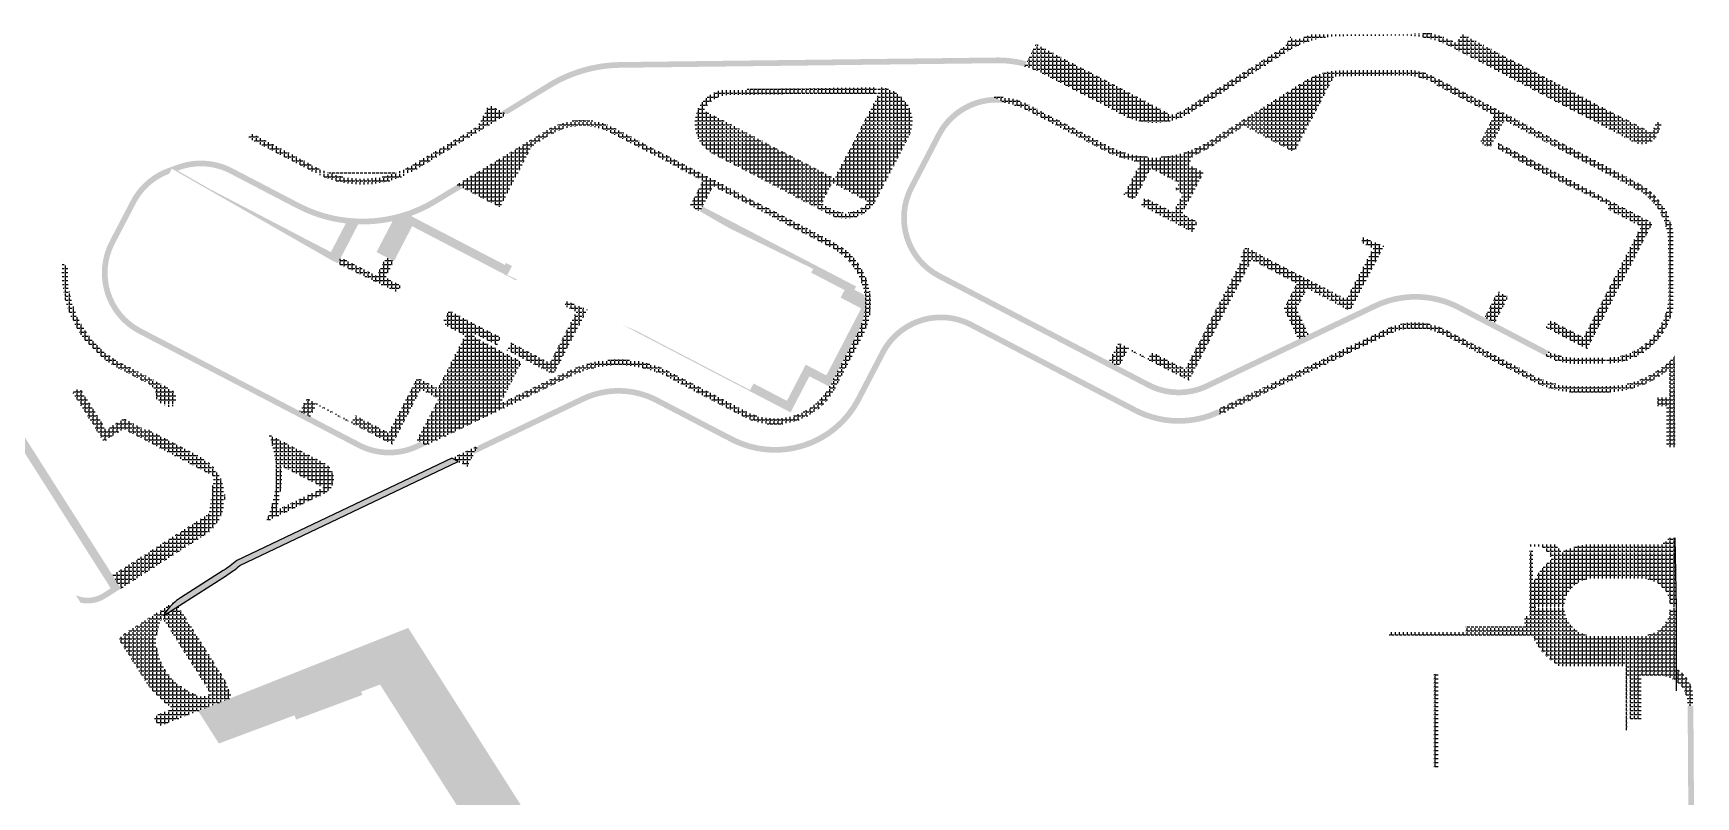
# Model space of a CAD drawing. Extents: x 1977 to 1034874806, y 3985 to 587211952.
# Drawn here: x 515689231 to 515980847, y 291714822 to 291848682 of the extents above; entities that cross this region are included whole.
import ezdxf

# ---------------------------------------------------------------- set-up
doc = ezdxf.new("R2010")
doc.units = 0
doc.header["$LTSCALE"] = 10
doc.header["$MEASUREMENT"] = 0
for name, color, linetype in [('SHEET_TEXT', 7, 'Continuous'), ('SPACE', 7, 'Continuous'), ('SPACE_HATCH', 8, 'Continuous')]:
    doc.layers.add(name, color=color, linetype=linetype)
pattern_1 = [(0, (0, 0), (0, 698.5), [508, -190.5]), (90, (0, 0), (-698.5, 4.277078946022131e-14), [508, -190.5])]

msp = doc.modelspace()

# ---------------------------------------------------------------- hatches: boundary and pattern name
at = {"layer": 'SPACE_HATCH'}
h = msp.add_hatch(dxfattribs=at)
h.set_pattern_fill('ANGLE', color=256, scale=200, style=0)
h.set_pattern_definition(pattern_1)
h.paths.add_polyline_path([(515865100.6376344, 291846784.9089457), (515863048.5032407, 291842842.7976097, -0.0557168935050829), (515866779.0214641, 291841401.6713122), (515880354.9079052, 291834334.512149, 0.2133373872106462), (515890131.9442736, 291833751.1822875), (515888898.631996, 291834396.4585394)])
h = msp.add_hatch(dxfattribs=at)
h.set_pattern_fill('ANGLE', color=256, scale=200, style=0)
h.set_pattern_definition(pattern_1)
h.paths.add_polyline_path([(515909741.9434336, 291848078.5183266), (515907979.9870734, 291844693.8316501), (515909150.2298104, 291845429.9712988, -0.0448074142031431), (515912017.9356216, 291846893.7117863)])
h = msp.add_hatch(dxfattribs=at)
h.set_pattern_fill('ANGLE', color=256, scale=200, style=0)
h.set_pattern_definition(pattern_1)
h.paths.add_polyline_path([(515934471.2922456, 291848682.331517), (515914067.5979521, 291848611.709848, 0.04465425707383493), (515910871.6090274, 291847490.4516403), (515912017.9356216, 291846893.7117863, -0.09368992794814328), (515918577.451578, 291848193.1051299), (515929549.2164367, 291848288.8542712, -0.1227845608818877), (515938017.7691126, 291846255.7346539), (515938485.5506612, 291846012.2229929), (515938943.9191398, 291846892.7406478, 0.06364315418213493)])
h = msp.add_hatch(dxfattribs=at)
h.set_pattern_fill('ANGLE', color=256, scale=200, style=0)
h.set_pattern_definition(pattern_1)
h.paths.add_polyline_path([(515939813.0779244, 291848562.3791386), (515938485.5506612, 291846012.2229929), (515970063.1570596, 291829573.9579802, 0.3923904400127665), (515973998.0354589, 291830654.038179), (515974044.2268264, 291830742.7709178)])
h = msp.add_hatch(dxfattribs=at)
h.set_pattern_fill('ANGLE', color=256, scale=200, style=0)
h.set_pattern_definition(pattern_1)
h.paths.add_polyline_path([(515858248.1705183, 291843434.1394379, -0.06748115462252514), (515863048.5032407, 291842842.7976097), (515863521.3000558, 291843751.0318415, 0.07490236172071063), (515857786.1483408, 291844428.5818777), (515792081.8089314, 291843627.7474495, 0.1321711281046211), (515779598.4286543, 291840021.9161565), (515771401.7790253, 291834964.1560014), (515772352.0598599, 291834469.4712056), (515779645.4724002, 291838881.6298659, -0.1374532732201159), (515792093.9964819, 291842627.8217205)])
h = msp.add_hatch(dxfattribs=at)
h.set_pattern_fill('ANGLE', color=256, scale=200, style=0)
h.set_pattern_definition(pattern_1)
h.paths.add_polyline_path([(515907979.9870734, 291844693.8316501), (515908891.9312449, 291846445.6601045, 0.004239396682442811), (515908617.7687322, 291846276.4257869), (515891752.9634392, 291835667.6422831, -0.071374105126837), (515888898.6876543, 291834396.4294187), (515890131.9449565, 291833751.1819301, 0.05022294889376104), (515892285.4245173, 291834821.1877951)])
h = msp.add_hatch(dxfattribs=at)
h.set_pattern_fill('ANGLE', color=256, scale=200, style=0)
h.set_pattern_definition(pattern_1)
h.paths.add_polyline_path([(515917922.9796453, 291842137.3369675, 0.1250366510644837), (515912300.2172075, 291840319.3132546), (515902490.4214358, 291834148.4741755), (515901610.0916506, 291832457.3763922), (515910435.8504498, 291827862.9771654)])
h = msp.add_hatch(dxfattribs=at)
h.set_pattern_fill('ANGLE', color=256, scale=200, style=0)
h.set_pattern_definition(pattern_1)
h.paths.add_polyline_path([(515929547.6655636, 291842295.0919359), (515918543.4995416, 291842160.9681473, 0.01293903472507912), (515917922.9796453, 291842137.3369675), (515917374.0711922, 291841082.8936397, -0.0269330990511211), (515918555.6870921, 291841161.0424183), (515929559.8531138, 291841295.1662069, -0.1236630012072985), (515934773.150912, 291840053.1023527), (515935253.3103686, 291839803.1471606), (515935715.0589818, 291840690.1579939), (515935234.8995253, 291840940.1131859, 0.1236630012068454)])
h = msp.add_hatch(dxfattribs=at)
h.set_pattern_fill('ANGLE', color=256, scale=200, style=0)
h.set_pattern_definition(pattern_1)
h.paths.add_polyline_path([(515838122.995879, 291839141.2259917, 0.03142817443415732), (515837370.4302526, 291839179.3744205), (515811211.8029381, 291838860.5411511, 0.3517414574654014), (515805411.4272487, 291834086.5422007), (515806340.2938579, 291833603.0048497, -0.3677661875018145), (515811223.9904886, 291837860.6154221), (515837623.8569468, 291838182.3890241)])
h = msp.add_hatch(dxfattribs=at)
h.set_pattern_fill('ANGLE', color=256, scale=200, style=0)
h.set_pattern_definition(pattern_1)
h.paths.add_polyline_path([(515842765.6205541, 291830409.3283668, 0.526113615971191), (515838122.995879, 291839141.2259917), (515829391.5141284, 291822476.4909999), (515836611.2673163, 291818718.1253771, 0.03557138168031176), (515837057.7065523, 291819444.5275868)])
h = msp.add_hatch(dxfattribs=at)
h.set_pattern_fill('ANGLE', color=256, scale=200, style=0)
h.set_pattern_definition(pattern_1)
h.paths.add_polyline_path([(515935715.0589818, 291840690.1579938), (515935195.5917922, 291839692.2708071), (515973780.5630354, 291819606.2061315), (515973949.0984993, 291819929.9597455, 0.08969178243856928), (515970572.2058269, 291822544.6758734)])
h = msp.add_hatch(dxfattribs=at)
h.set_pattern_fill('ANGLE', color=256, scale=200, style=0)
h.set_pattern_definition(pattern_1)
h.paths.add_polyline_path([(515772352.0598599, 291834469.4712056), (515769187.5205122, 291836116.825961), (515766481.0912768, 291830917.8217226)])
h = msp.add_hatch(dxfattribs=at)
h.set_pattern_fill('ANGLE', color=256, scale=200, style=0)
h.set_pattern_definition(pattern_1)
h.paths.add_polyline_path([(515829786.2221954, 291823229.823083), (515822861.5760032, 291826834.5657274), (515822861.5685506, 291826834.5514195), (515820073.0332381, 291828286.2207852), (515820073.0203056, 291828286.1959421), (515806849.8742105, 291835169.7301039, 0.08294236438493872), (515806340.2938579, 291833603.0048497), (515805411.4268706, 291834086.5423976, 0.3359841794306784), (515808514.4362456, 291827538.9222737), (515828965.1495581, 291816892.954763, 0.3731446830324042), (515836611.2673163, 291818718.1253771), (515835713.3639818, 291819185.5442677, -0.364992045876273), (515829426.8981717, 291817779.9655962), (515827475.4742305, 291818795.8126016), (515829391.5141284, 291822476.4909999)])
h = msp.add_hatch(dxfattribs=at)
h.set_pattern_fill('ANGLE', color=256, scale=200, style=0)
h.set_pattern_definition(pattern_1)
h.paths.add_polyline_path([(515848387.0384811, 291806557.0826094, -0.4142135623709545), (515843709.1540617, 291821393.4365198), (515848511.3396391, 291830618.3491846, -0.3181455871078743), (515859817.0336013, 291836429.565123), (515857710.5375068, 291837526.1375819, 0.2671784572245421), (515847624.3288059, 291831080.0977978), (515842822.1432285, 291821855.185133, 0.4142135623718045), (515847925.2898679, 291805670.0717761), (515884615.4552442, 291786570.380602), (515885077.2038575, 291787457.3914352)])
h = msp.add_hatch(dxfattribs=at)
h.set_pattern_fill('ANGLE', color=256, scale=200, style=0)
h.set_pattern_definition(pattern_1)
h.paths.add_polyline_path([(515882983.1651788, 291826202.0361523), (515863804.7595484, 291836185.681075, 0.1322724663115814), (515857710.5375068, 291837526.1375819), (515859817.0324093, 291836429.5657434, -0.0848822024767133), (515863347.6932112, 291835296.2341118), (515877246.623242, 291828060.9091008, 0.07977088408366918)])
h = msp.add_hatch(dxfattribs=at)
h.set_pattern_fill('ANGLE', color=256, scale=200, style=0)
h.set_pattern_definition(pattern_1)
h.paths.add_polyline_path([(515766481.0912768, 291830917.8217226), (515767217.183056, 291832331.8414316), (515755799.5117444, 291825624.7328396, -0.2617474858044395), (515739150.4744778, 291825091.0526826), (515727402.6357296, 291831206.5904501), (515726940.886912, 291830319.5797234), (515738688.7266584, 291824204.0414362, 0.261747485806567), (515756317.1190585, 291824769.1145436)])
h = msp.add_hatch(dxfattribs=at)
h.set_pattern_fill('ANGLE', color=256, scale=200, style=0)
h.set_pattern_definition(pattern_1)
h.paths.add_polyline_path([(515791125.7916374, 291832081.349923, 0.2617477248879686), (515779373.5205108, 291831704.6394773), (515777608.741025, 291830637.0340115), (515776720.6579536, 291828931.0416316), (515779891.1278248, 291830849.0211813, -0.2617477248901192), (515790664.0430241, 291831194.3390898), (515806716.6866247, 291822837.861757), (515807178.442199, 291823724.8689666)])
h = msp.add_hatch(dxfattribs=at)
h.set_pattern_fill('ANGLE', color=256, scale=200, style=0)
h.set_pattern_definition(pattern_1)
h.paths.add_polyline_path([(515901575.9792649, 291832391.8471088), (515902490.4214358, 291834148.4741755), (515895483.4641687, 291829740.7569572, -0.03275301697415988), (515893411.6761928, 291828619.6099643), (515892689.134145, 291827231.6196043, 0.04905389715490941), (515896015.9252468, 291828894.3024693)])
h = msp.add_hatch(dxfattribs=at)
h.set_pattern_fill('ANGLE', color=256, scale=200, style=0)
h.set_pattern_definition(pattern_1)
h.paths.add_polyline_path([(515947276.9621326, 291833403.1074824), (515945502.9404662, 291834326.6047089), (515942997.887232, 291829514.5344217), (515944771.9016509, 291828591.0232732)])
h = msp.add_hatch(dxfattribs=at)
h.set_pattern_fill('ANGLE', color=256, scale=200, style=0)
h.set_pattern_definition(pattern_1)
h.paths.add_polyline_path([(515974833.7378283, 291833043.0215448), (515973842.2941055, 291833173.5563853, -0.08748621987582972), (515973320.1151371, 291831517.4456897), (515973157.2159932, 291831204.5195311), (515974044.2268264, 291830742.7709178), (515974207.1258583, 291831055.6968616, 0.08748627108427826)])
h = msp.add_hatch(dxfattribs=at)
h.set_pattern_fill('ANGLE', color=256, scale=200, style=0)
h.set_pattern_definition(pattern_1)
h.paths.add_polyline_path([(515771131.4017839, 291818194.1762178), (515777608.741025, 291830637.0340115), (515763557.6609766, 291822136.8162905)])
h = msp.add_hatch(dxfattribs=at)
h.set_pattern_fill('ANGLE', color=256, scale=200, style=0)
h.set_pattern_definition(pattern_1)
h.paths.add_polyline_path([(515955308.6769482, 291798415.7925451), (515954616.0463058, 291797085.2936049), (515961801.0032232, 291793344.962249), (515973298.8222805, 291815431.6439598), (515946351.5419061, 291829459.779009), (515945903.0029901, 291828598.1602775), (515951113.0324337, 291825613.8497504), (515965768.803883, 291818509.4975522), (515965420.9750718, 291817841.3250176), (515971275.2462409, 291814793.7813721), (515961162.952124, 291795368.24915)])
h = msp.add_hatch(dxfattribs=at)
h.set_pattern_fill('ANGLE', color=256, scale=200, style=0)
h.set_pattern_definition(pattern_1)
h.paths.add_polyline_path([(515746226.7190201, 291815182.2154309, 0.06082132733714036), (515752261.5518277, 291815730.1529379), (515749444.514825, 291810318.6752046), (515752504.5675034, 291808725.6952428), (515755690.4325069, 291814845.6813551), (515773918.5082118, 291805356.7401378), (515774028.3597077, 291805567.7627733), (515772371.4156266, 291806283.0268636), (515773199.2117558, 291807873.2074927), (515772134.9176859, 291808427.2442179), (515771950.4838321, 291808072.9499215), (515755474.0819061, 291816650.1862189, 0.04960196716301218), (515759940.370344, 291818779.7865244), (515764596.0674723, 291821596.2560838), (515763557.6609766, 291822136.8162905), (515759422.7629424, 291819635.4047674, -0.2617477248879686), (515735918.2206892, 291818881.983876), (515724170.3952689, 291824997.5147054, 0.2081180404725659), (515714618.6236374, 291825663.2731872, 0.001772430106661194), (515712870.0920274, 291825036.210613, 0.187903388867806), (515706316.8326949, 291819296.0248305), (515706156.348259, 291818987.7370974), (515707043.3590922, 291818525.9884841), (515707203.8435282, 291818834.2762172, -0.1844399732402359), (515713072.8756945, 291824044.9773067), (515713535.8969203, 291824934.4322802), (515740891.6091033, 291809265.056848), (515741438.4518161, 291810315.511798), (515720196.8660253, 291821373.1991571), (515714582.802365, 291824589.2380845, -0.0003761722002426703), (515714952.8559928, 291824720.7824803, -0.2081180404917418), (515723708.6466558, 291824110.5038722), (515735456.4720758, 291817994.9730429, 0.09073142086915076), (515744056.2624335, 291815344.1828526), (515740891.6091033, 291809265.056848), (515741503.3544172, 291808914.6486102), (515742669.6148654, 291808349.2128515)])
h = msp.add_hatch(dxfattribs=at)
h.set_pattern_fill('ANGLE', color=256, scale=200, style=0)
h.set_pattern_definition(pattern_1)
h.paths.add_polyline_path([(515880622.5778051, 291820402.9039364), (515882396.5994714, 291819479.40671), (515885275.0905104, 291825008.935665), (515890198.0139974, 291822446.2234957), (515893411.6761928, 291828619.6099643, -0.2296181364701916), (515877708.3718552, 291828947.919934), (515883501.0684142, 291825932.4330178)])
h = msp.add_hatch(dxfattribs=at)
h.set_pattern_fill('ANGLE', color=256, scale=200, style=0)
h.set_pattern_definition(pattern_1)
h.paths.add_polyline_path([(515806172.0321363, 291817460.3144219), (515808952.4638654, 291822801.3717401), (515807178.442199, 291823724.8689666), (515804435.1689931, 291818455.1911396)])
h = msp.add_hatch(dxfattribs=at)
h.set_pattern_fill('ANGLE', color=256, scale=200, style=0)
h.set_pattern_definition(pattern_1)
h.paths.add_polyline_path([(515894544.4793547, 291824298.523518), (515891883.3968882, 291825683.812735), (515889574.653822, 291821248.7585691), (515892235.7014834, 291819863.4874707)])
h = msp.add_hatch(dxfattribs=at)
h.set_pattern_fill('ANGLE', color=256, scale=200, style=0)
h.set_pattern_definition(pattern_1)
h.paths.add_polyline_path([(515808952.4638654, 291822801.3717401), (515808490.7082352, 291821914.3644232), (515825059.7874995, 291813289.0479733), (515825521.5360568, 291814176.0586991)])
h = msp.add_hatch(dxfattribs=at)
h.set_pattern_fill('ANGLE', color=256, scale=200, style=0)
h.set_pattern_definition(pattern_1)
h.paths.add_polyline_path([(515892235.7014834, 291819863.4874707), (515890905.1755641, 291820556.1241072), (515889196.9044518, 291817274.5641258), (515884273.9706593, 291819837.2812502), (515883581.2965549, 291818506.6666759), (515892584.4197309, 291813819.8475972), (515893507.9308794, 291815593.8620161), (515890758.2085301, 291817025.3042963)])
h = msp.add_hatch(dxfattribs=at)
h.set_pattern_fill('ANGLE', color=256, scale=200, style=0)
h.set_pattern_definition(pattern_1)
h.paths.add_polyline_path([(515977082.3144642, 291802851.0927085), (515977031.0326372, 291811968.0434632, 0.1838804658218255), (515973949.0984993, 291819929.9597455), (515973780.5630354, 291819606.2061315), (515971519.4949466, 291820783.2436776, -0.2379194197144548), (515976031.0484565, 291811962.4186641), (515976082.3302835, 291802845.4679095, -0.413305352577295), (515965178.4961864, 291791784.0139664), (515960201.0780976, 291791740.5766968, -0.1227845602738686), (515955025.8514857, 291792983.038673), (515954564.1028724, 291792096.0278398, 0.1227845603249235), (515960209.804633, 291790740.6147738), (515965187.2227218, 291790784.0520434, 0.4133053525799392)])
h = msp.add_hatch(dxfattribs=at)
h.set_pattern_fill('ANGLE', color=256, scale=200, style=0)
h.set_pattern_definition(pattern_1)
h.paths.add_polyline_path([(515746590.6239846, 291776911.8451486), (515708188.266233, 291796902.8472645, -0.4142135623730951), (515703510.3818137, 291811739.2011751), (515707043.3595436, 291818525.9882491), (515706156.3487104, 291818987.7368624), (515702623.3709806, 291812200.9497883, 0.4142135623743854), (515707726.5176198, 291796015.8364313), (515746128.8753712, 291776024.8343155, 0.2352569320149239), (515756827.2953468, 291775833.797144), (515758189.885375, 291776482.3770499), (515757078.5548409, 291777060.8991082), (515756397.5089623, 291776736.7277414, -0.2352569320142867)])
h = msp.add_hatch(dxfattribs=at)
h.set_pattern_fill('ANGLE', color=256, scale=200, style=0)
h.set_pattern_definition(pattern_1)
h.paths.add_polyline_path([(515825371.6223021, 291788549.2662371), (515828913.0549128, 291786705.7131084, 0.0091037338080231), (515829104.4370657, 291787057.5625471), (515833906.6226433, 291796282.4752122, 0.1536495373851539), (515835056.8789033, 291802786.1963006), (515833267.8482994, 291803717.5071252), (515833567.9355868, 291804293.9677431), (515806620.5482764, 291818321.8894023), (515806172.0321363, 291817460.3144219), (515811382.0589631, 291814476.0065283), (515826037.8190819, 291807371.661006), (515825689.9891229, 291806703.4866616), (515831544.2598839, 291803655.9443966), (515830851.6405178, 291802325.4357602), (515834461.7795057, 291800446.1152608), (515828343.606802, 291788693.2217965), (515824733.4678143, 291790572.5422958), (515821431.9626667, 291784230.4126203), (515815577.6919057, 291787277.9548853), (515814977.4167404, 291786124.8377032), (515795108.3765819, 291796468.0114511), (515792571.8184563, 291797562.9843962), (515805660.3126161, 291790749.4901206), (515805660.3375275, 291790749.5379718), (515822070.0282618, 291782207.1085032)])
h = msp.add_hatch(dxfattribs=at)
h.set_pattern_fill('ANGLE', color=256, scale=200, style=0)
h.set_pattern_definition(pattern_1)
h.paths.add_polyline_path([(515704622.5858361, 291751336.1783832), (515683650.1345854, 291784306.3744166), (515682300.0952942, 291783447.6579836), (515669956.0465701, 291802854.4727942), (515679743.8314312, 291809080.1669335), (515678563.0963358, 291810936.4709588), (515678816.2287028, 291811097.4802899), (515677581.8239185, 291813038.1616324), (515677180.1847845, 291812782.6919276), (515677454.0208197, 291812079.768034, -0.7535540499615458), (515677570.4814702, 291811926.8043821, -1.327044821869155), (515677454.0208197, 291812079.768034), (515677180.1847845, 291812782.6919276), (515676062.6880454, 291812071.8882785), (515677673.1229398, 291809540.782113), (515668729.1126356, 291803851.7857443), (515682522.2453405, 291782166.7796298), (515683028.5100747, 291782488.7982922), (515702819.7611991, 291751373.9760047), (515701225.8285927, 291750366.5020282, -0.2395149022222839), (515696700.5370275, 291750151.4032019), (515697538.3163151, 291748835.317372, 0.1950392715165173), (515701973.5400474, 291749649.8781685)])
h = msp.add_hatch(dxfattribs=at)
h.set_pattern_fill('ANGLE', color=256, scale=200, style=0)
h.set_pattern_definition(pattern_1)
h.paths.add_polyline_path([(515834793.6334766, 291795820.7265989, 0.4142135623737667), (515829690.4868372, 291812005.8399559), (515825521.535921, 291814176.0584382), (515825059.7873078, 291813289.047605), (515829228.738224, 291811118.8291227, -0.4142135623759103), (515833906.6226434, 291796282.4752122), (515829104.4370657, 291787057.5625471, -0.3641428884701137), (515816033.1574194, 291781647.9298465), (515815731.8701029, 291780694.3964422, 0.36414288847043), (515829991.4478989, 291786595.8139338)])
h = msp.add_hatch(dxfattribs=at)
h.set_pattern_fill('ANGLE', color=256, scale=200, style=0)
h.set_pattern_definition(pattern_1)
h.paths.add_polyline_path([(515913377.8426034, 291805249.4226121), (515912685.4632651, 291803919.3997625), (515920223.8199748, 291799995.1044532), (515926140.59394, 291811360.9037132), (515922550.3571135, 291812910.7250319), (515922120.4469577, 291812084.8758056), (515924249.272689, 291810976.6786183), (515919585.6060246, 291802017.8636068)])
h = msp.add_hatch(dxfattribs=at)
h.set_pattern_fill('ANGLE', color=256, scale=200, style=0)
h.set_pattern_definition(pattern_1)
h.paths.add_polyline_path([(515704956.0256054, 291790693.7719381, -0.2917518977364885), (515695285.4481948, 291807463.5769248), (515694396.860743, 291808861.9637884, 0.0543284660575556), (515694371.8610059, 291804671.2985405, 0.2516095854408596), (515704494.2769907, 291789806.7611058), (515709644.1758329, 291787125.893447, -0.3709058307827521), (515710612.8442967, 291784704.0223039), (515711519.8003, 291784231.8953773), (515711381.2767513, 291783965.7915883), (515712711.7991481, 291783273.172048, 0.4135515696219775), (515714059.5108006, 291783696.4354157, 0.4146810419034599), (515713210.4623492, 291786396.784136)])
h = msp.add_hatch(dxfattribs=at)
h.set_pattern_fill('ANGLE', color=256, scale=200, style=0)
h.set_pattern_definition(pattern_1)
h.paths.add_polyline_path([(515752504.5675034, 291808725.6952428), (515751174.1933215, 291809418.2574766), (515749465.9203299, 291806136.6938851), (515743212.48073, 291809392.0284935), (515742669.6148654, 291808349.2128515), (515753156.6876991, 291803264.7859604), (515753776.5044597, 291804455.4421755), (515751026.7658426, 291805886.8663435)])
h = msp.add_hatch(dxfattribs=at)
h.set_pattern_fill('ANGLE', color=256, scale=200, style=0)
h.set_pattern_definition(pattern_1)
h.paths.add_polyline_path([(515902971.5297507, 291808976.2503725), (515910911.4483947, 291804842.9111461), (515911603.8207091, 291806172.9205032), (515901889.7421334, 291811229.752726), (515900966.2476285, 291809455.7373365), (515901409.7529891, 291809224.8629225), (515891297.4536552, 291789799.3281247), (515885443.1829306, 291792846.8703708), (515884842.9094177, 291791693.7564518), (515881383.4794377, 291793494.6227779), (515881291.1539375, 291793317.2787407), (515891935.2545737, 291787776.1659129)])
h = msp.add_hatch(dxfattribs=at)
h.set_pattern_fill('ANGLE', color=256, scale=200, style=0)
h.set_pattern_definition(pattern_1)
h.paths.add_polyline_path([(515910837.5567731, 291800369.6724346), (515913378.0964907, 291805249.9103158), (515911604.0820718, 291806173.4214644), (515908603.5548981, 291800409.5728321), (515911163.62049, 291795031.1764069), (515912969.4816847, 291795890.749176)])
h = msp.add_hatch(dxfattribs=at)
h.set_pattern_fill('ANGLE', color=256, scale=200, style=0)
h.set_pattern_definition(pattern_1)
h.paths.add_polyline_path([(515924804.8534653, 291800416.7688492, -0.2352569319573552), (515939069.4134296, 291800162.0526222), (515954564.1028724, 291792096.0278398), (515955025.8514857, 291792983.038673), (515939531.1620429, 291801049.0634554, 0.2352569319565967), (515924375.0670808, 291801319.6994466), (515894884.088833, 291787282.2740292, -0.2352569319573904), (515885077.2038575, 291787457.3914353), (515884615.4552442, 291786570.3806021, 0.2352569319557286), (515895313.8752176, 291786379.3434318)])
h = msp.add_hatch(dxfattribs=at)
h.set_pattern_fill('ANGLE', color=256, scale=200, style=0)
h.set_pattern_definition(pattern_1)
h.paths.add_polyline_path([(515945572.4356577, 291797904.1754682), (515947950.4729636, 291802472.0438843), (515946176.4585443, 291803395.555033), (515943798.4139907, 291798827.672695)])
h = msp.add_hatch(dxfattribs=at)
h.set_pattern_fill('ANGLE', color=256, scale=200, style=0)
h.set_pattern_definition(pattern_1)
h.paths.add_polyline_path([(515766079.5238039, 291795712.0978747), (515766585.007172, 291795448.9598887), (515766850.301294, 291795958.5848541), (515770577.8590143, 291794018.1399785), (515771270.4787831, 291795348.6501751), (515762158.7557765, 291800091.9157506), (515761235.2612715, 291798317.9003609), (515761678.7666322, 291798087.025947), (515761401.721539, 291797554.8275893), (515765011.8657115, 291795675.504391), (515760186.5902354, 291786406.2419242), (515756576.4460629, 291788285.5651224), (515751543.3925638, 291778617.1650227), (515752873.8988954, 291777924.5468572), (515757214.3264487, 291786262.4320426), (515760319.0025558, 291784646.2395148)])
h = msp.add_hatch(dxfattribs=at)
h.set_pattern_fill('ANGLE', color=256, scale=200, style=0)
h.set_pattern_definition(pattern_1)
h.paths.add_polyline_path([(515786409.6240165, 291800223.0596437), (515782819.3707566, 291801772.8880564), (515782389.4606008, 291800947.03883), (515784518.2863321, 291799838.8416427), (515779854.6196676, 291790880.0266312), (515773044.5002258, 291794425.152519), (515772352.1204264, 291793095.1032992), (515780492.8361686, 291788857.2337167)])
h = msp.add_hatch(dxfattribs=at)
h.set_pattern_fill('ANGLE', color=256, scale=200, style=0)
h.set_pattern_definition(pattern_1)
h.paths.add_polyline_path([(515853972.6918304, 291798012.4657856, 0.4142135630517646), (515837787.5784606, 291792909.3191217), (515838674.5893066, 291792447.570533, -0.4142135623752355), (515853510.9432171, 291797125.4549524), (515882305.5750868, 291782135.9183684, 0.2352475485638283), (515897461.1241241, 291781865.0225339), (515897031.3698527, 291782767.9684162, -0.2352475485627058), (515882767.3237002, 291783022.9292015)])
h = msp.add_hatch(dxfattribs=at)
h.set_pattern_fill('ANGLE', color=256, scale=200, style=0)
h.set_pattern_definition(pattern_1)
h.paths.add_polyline_path([(515926954.2925309, 291795902.2038823, -0.2352475485635021), (515936760.8242608, 291795726.9183424), (515937222.5728741, 291796613.9291756, 0.2352475485620865), (515926524.5382597, 291796805.1497645), (515897031.3698527, 291782767.9684162), (515897461.1241241, 291781865.0225339)])
h = msp.add_hatch(dxfattribs=at)
h.set_pattern_fill('ANGLE', color=256, scale=200, style=0)
h.set_pattern_definition(pattern_1)
h.paths.add_polyline_path([(515774949.6324514, 291791094.6112465), (515766079.5241196, 291795712.0973788), (515756521.3278257, 291777350.973132), (515758189.885375, 291776482.3770499), (515770358.0807023, 291782274.3224013)])
h = msp.add_hatch(dxfattribs=at)
h.set_pattern_fill('ANGLE', color=256, scale=200, style=0)
h.set_pattern_definition(pattern_1)
h.paths.add_polyline_path([(515881383.4794377, 291793494.6227779), (515879609.4579943, 291794418.1204343), (515877924.2981377, 291791180.9584686), (515879698.1189263, 291790257.2871364)])
h = msp.add_hatch(dxfattribs=at)
h.set_pattern_fill('ANGLE', color=256, scale=200, style=0)
h.set_pattern_definition(pattern_1)
h.paths.add_polyline_path([(515976155.7233292, 291789797.5555342), (515976183.7627988, 291784812.6617004), (515977183.7786183, 291784812.6617004), (515977142.4923207, 291792152.5940768, -0.2119021742050304), (515965325.4179023, 291786785.1057409), (515960244.7107751, 291786740.7670816, -0.1227845609031613), (515952717.1083953, 291788547.9845197), (515937222.5728741, 291796613.9291756), (515936760.8242608, 291795726.9183424), (515952255.359782, 291787660.9736865, 0.1227845609038061), (515960253.4373106, 291785740.8051584), (515965334.1444377, 291785785.1438178, 0.1749210350980525)])
h = msp.add_hatch(dxfattribs=at)
h.set_pattern_fill('ANGLE', color=256, scale=200, style=0)
h.set_pattern_definition(pattern_1)
h.paths.add_polyline_path([(515798355.189905, 291783899.1143515), (515811497.5914758, 291777057.6131286, 0.41421356237448), (515834426.5020648, 291784287.0708677), (515838674.5893066, 291792447.570533), (515837787.5784606, 291792909.3191217), (515833539.4912317, 291784748.819481, -0.414213562373095), (515811959.340089, 291777944.6239618), (515798816.9385182, 291784786.1251847, 0.2352475485637397), (515785444.3952501, 291785025.1509209), (515767292.7881805, 291776385.9502529), (515766526.3805211, 291774913.6948373), (515785874.1495215, 291784122.2050387, -0.235247548563437)])
h = msp.add_hatch(dxfattribs=at)
h.set_pattern_fill('ANGLE', color=256, scale=200, style=0)
h.set_pattern_definition(pattern_1)
h.paths.add_polyline_path([(515783294.8867906, 291789539.624004), (515771124.5244727, 291783746.6471856), (515770358.0807023, 291782274.3224013), (515783724.6731752, 291788636.6934066, -0.2352569319579244), (515800663.8381329, 291788334.217887), (515813806.334542, 291781492.6672945, 0.04350820427556125), (515815731.8701029, 291780694.3964422), (515816033.1574194, 291781647.9298465, -0.04350820427573499), (515814268.0831552, 291782379.6781277), (515801125.5867461, 291789221.2287202, 0.2352569319579485)])
h = msp.add_hatch(dxfattribs=at)
h.set_pattern_fill('ANGLE', color=256, scale=200, style=0)
h.set_pattern_definition(pattern_1)
h.paths.add_polyline_path([(515718571.229059, 291774381.1901503), (515709026.3764247, 291779442.0271769), (515708887.8528761, 291779175.923388), (515705694.6074106, 291780838.2059708, -0.004186135646961403), (515705128.5177014, 291781138.9410742), (515702071.5572576, 291779194.5071713), (515697416.8827718, 291786512.3983889), (515696151.2209364, 291785707.351733), (515701610.9420781, 291777123.7986799), (515705070.4177617, 291779324.2595394), (515720931.0423618, 291771036.9296138), (515720058.381272, 291764443.5152766), (515703132.2636589, 291753677.357998), (515704622.5858361, 291751336.1783832), (515719119.676108, 291760564.5754699, 0.5749510140469717)])
h = msp.add_hatch(dxfattribs=at)
h.set_pattern_fill('ANGLE', color=256, scale=200, style=0)
h.set_pattern_definition(pattern_1)
h.paths.add_polyline_path([(515738991.4767519, 291783742.0240432), (515737217.4553085, 291784665.5216996), (515736040.2053258, 291782404.0454748), (515737814.1663954, 291781480.5797925)])
h = msp.add_hatch(dxfattribs=at)
h.set_pattern_fill('ANGLE', color=256, scale=200, style=0)
h.set_pattern_definition(pattern_1)
h.paths.add_polyline_path([(515745712.1965737, 291781709.0333952), (515745111.9230608, 291780555.9194763), (515738991.4767519, 291783742.0240432), (515738899.1362936, 291783564.6512737), (515752204.336774, 291776638.3297682), (515752873.8988954, 291777924.5468572), (515751543.3925638, 291778617.1650227), (515751566.4672983, 291778661.4911492)])
h = msp.add_hatch(dxfattribs=at)
h.set_pattern_fill('ANGLE', color=256, scale=200, style=0)
h.set_pattern_definition(pattern_1)
h.paths.add_polyline_path([(515975697.7560028, 291776112.3322033), (515977232.7109399, 291776113.3534857), (515977183.7783055, 291784812.6617004), (515974097.7560028, 291784812.6617004), (515974097.7560028, 291783312.3305668), (515975697.7560028, 291783312.3305668)])
h = msp.add_hatch(dxfattribs=at)
h.set_pattern_fill('ANGLE', color=256, scale=200, style=0)
h.set_pattern_definition(pattern_1)
h.paths.add_polyline_path([(515740318.425222, 291773299.9156212), (515730541.6833754, 291778389.3652882, -0.06473048437176084), (515731723.7946155, 291773369.8510147), (515741048.6954633, 291768511.7743536, 0.5076392840404681)])
h = msp.add_hatch(dxfattribs=at)
h.set_pattern_fill('ANGLE', color=256, scale=200, style=0)
h.set_pattern_definition(pattern_1)
h.paths.add_polyline_path([(515763745.6642607, 291773590.2216218), (515762634.3038912, 291774168.7592114), (515724932.3640419, 291756224.6387442, -0.03691973909678761), (515722567.7361227, 291754461.564379), (515715040.23325, 291749669.7907074, 0.09096555895099226), (515712660.0476614, 291747459.9328229), (515712252.9713705, 291746866.2572563, 0.01017308214394496), (515712110.527826, 291746619.4112051), (515723104.7348675, 291753617.9813372, 0.03527962987462944), (515725483.3601921, 291755379.3975554)])
h = msp.add_hatch(dxfattribs=at)
h.set_pattern_fill('ANGLE', color=256, scale=200, style=0)
h.set_pattern_definition(pattern_1)
h.paths.add_polyline_path([(515767292.7881805, 291776385.9502529), (515762634.3038912, 291774168.7592114), (515765391.4361575, 291772733.4869996)])
h = msp.add_hatch(dxfattribs=at)
h.set_pattern_fill('ANGLE', color=256, scale=200, style=0)
h.set_pattern_definition(pattern_1)
h.paths.add_polyline_path([(515740222.538536, 291767930.0913295, 0.08480481708271882), (515741048.6954633, 291768511.7743536), (515740126.8370289, 291768992.0431541), (515731869.3760377, 291765061.570186, 0.09383478011681332), (515732774.9044259, 291772822.2449735), (515731723.7946155, 291773369.8510147, -0.1325098630342859), (515730048.8542678, 291763087.51429)])
h = msp.add_hatch(dxfattribs=at)
h.set_pattern_fill('ANGLE', color=256, scale=200, style=0)
h.set_pattern_definition(pattern_1)
h.paths.add_polyline_path([(515977192.3943484, 291760212.6517526, -0.3307275919755291), (515974320.4070571, 291758079.6517518), (515962801.2620894, 291758079.6517518, 0.1261378997521346), (515957990.337014, 291756846.3489857, 0.05205917912045409), (515956338.11685, 291755710.3609763, 0.6984901021378201), (515962801.2650225, 291738079.6522477), (515974426.6902791, 291738079.6522477, -0.1298579632458671), (515977389.944159, 291737296.8475137), (515977389.944159, 291748079.6522478, -0.414213562373095), (515971389.944159, 291742079.6522478), (515962801.2650244, 291742079.6522478, -1.000000000004967), (515962801.2650242, 291754079.6522478), (515971389.944159, 291754079.6522477, -0.4047084547580432), (515977386.7637498, 291748274.9847736)])
h = msp.add_hatch(dxfattribs=at)
h.set_pattern_fill('ANGLE', color=256, scale=200, style=0)
h.set_pattern_definition(pattern_1)
h.paths.add_polyline_path([(515977189.2139181, 291760212.6617004), (515976119.5337597, 291760212.6617004, -0.2882103460884761), (515974317.2266268, 291759079.6616997), (515962798.0813156, 291759079.6616997, 0.1248871272599403), (515957315.2420042, 291757688.4918735), (515957987.1565837, 291756846.3589336, -0.1261378910300096), (515962798.0813156, 291758079.6616997), (515974317.2266268, 291758079.6616996, 0.3307275919808043)])
h = msp.add_hatch(dxfattribs=at)
h.set_pattern_fill('ANGLE', color=256, scale=200, style=0)
h.set_pattern_definition(pattern_1)
h.paths.add_polyline_path([(515956498.0848316, 291758712.6621964), (515956498.084751, 291759112.3321769), (515951697.7560028, 291759112.3321769), (515951697.7560028, 291758712.6622974), (515953939.4911752, 291758712.6622974), (515956334.9364197, 291755710.3709241, -0.05025330560171312), (515957987.1565838, 291756846.3589336)])
h = msp.add_hatch(dxfattribs=at)
h.set_pattern_fill('ANGLE', color=256, scale=200, style=0)
h.set_pattern_definition(pattern_1)
h.paths.add_polyline_path([(515956334.9364197, 291755710.3709241), (515955640.5070919, 291756580.7223483, 0.120313570580478), (515952297.7560028, 291752269.3420491), (515952297.7560028, 291757912.3322113), (515951697.7560028, 291757912.3322113), (515951697.7560028, 291746512.3321973), (515952921.6744815, 291746512.3321973, -0.2621258669357405)])
h = msp.add_hatch(dxfattribs=at)
h.set_pattern_fill('ANGLE', color=256, scale=200, style=0)
h.set_pattern_definition(pattern_1)
h.paths.add_polyline_path([(515971386.7637287, 291754079.6621956), (515962798.0845937, 291754079.6621956, 0.9999999999999999), (515962798.0845944, 291742079.6621956), (515971386.7637287, 291742079.6621956, 0.414213562373095), (515977386.7637287, 291748079.6621956), (515976386.7642532, 291748079.6623036, -0.4142135627746244), (515971386.7642532, 291743079.6622967), (515962798.0843853, 291743079.6622967, -0.9999999999999999), (515962798.0843819, 291753079.6622967), (515971386.7642532, 291753079.6622967, -0.414213562167093), (515976386.7642566, 291748079.6623036), (515977386.7637287, 291748079.6621956, 0.414213562373095)])
h = msp.add_hatch(dxfattribs=at)
h.set_pattern_fill('ANGLE', color=256, scale=200, style=0)
h.set_pattern_definition(pattern_1)
h.paths.add_polyline_path([(515712238.4801624, 291737311.9670039, -0.4116225782337147), (515715040.23325, 291749669.7907074), (515705755.764538, 291743759.5864936, 0.08476011593863841), (515704258.8082819, 291742403.6952018), (515708815.713029, 291735239.5136172, 0.1532865632560226), (515716146.3700511, 291729064.0779365), (515723282.1528211, 291731865.6264278, -0.2760880161403427)])
h = msp.add_hatch(dxfattribs=at)
h.set_pattern_fill('ANGLE', color=256, scale=200, style=0)
h.set_pattern_definition(pattern_1)
h.paths.add_polyline_path([(515724096.2850218, 291732184.6424142), (515722857.5221254, 291735336.1764927), (515714649.9745836, 291748235.9444177), (515712110.527826, 291746619.4112051), (515711885.4504496, 291746224.2898147), (515720396.6708922, 291732889.2707231), (515718933.8272745, 291732313.199279, 0.09186192640044766), (515723283.3446037, 291731865.7227431)])
h = msp.add_hatch(dxfattribs=at)
h.set_pattern_fill('ANGLE', color=256, scale=200, style=0)
h.set_pattern_definition(pattern_1)
h.paths.add_polyline_path([(515952921.6744815, 291746512.3321973), (515950797.7560028, 291746512.3321973), (515950797.7560028, 291744612.3305668), (515940497.7560028, 291744612.3305668), (515940497.7560028, 291743712.3321973), (515927097.7560028, 291743712.3321973), (515927097.7560028, 291743112.3305669), (515952201.2480903, 291743112.3305668, 0.1594304558704642), (515956891.1135381, 291737712.6621907), (515968498.0848073, 291737712.6621907), (515968498.0848073, 291726512.6621907), (515968798.0845923, 291726512.6621907), (515968798.0845923, 291736079.6621956), (515969298.084751, 291736079.6621956), (515969298.084751, 291738079.6621956), (515962798.0845922, 291738079.6621956, -0.3688336290499512)])
h = msp.add_hatch(dxfattribs=at)
h.set_pattern_fill('ANGLE', color=256, scale=200, style=0)
h.set_pattern_definition(pattern_1)
h.paths.add_polyline_path([(515835072.4215041, 291647175.1451407), (515819842.0749345, 291671139.8287554), (515820030.1421967, 291671259.5465269), (515812311.9573627, 291683393.7649752), (515789169.4414191, 291690707.1289424), (515755003.270023, 291744421.8035914), (515718164.4698818, 291729858.0059409), (515721791.6201301, 291724155.546826), (515735057.6880588, 291729104.7418129), (515735342.3790828, 291728341.6418602), (515746960.2093948, 291732675.9259805), (515746746.7417655, 291733248.1152111), (515750064.3066293, 291734485.8048928), (515785195.958015, 291679253.2416011), (515807552.8625422, 291673133.444216), (515808849.8468417, 291668867.5164745), (515813723.5195185, 291670349.2754922), (515815615.4435675, 291664126.5237262), (515818135.5432668, 291664892.7180734), (515819065.2156607, 291661834.9206242), (515818244.8436082, 291661585.5001506), (515824742.8849679, 291639697.0436944), (515833064.8641822, 291644985.9359722, 0.1379964767346037)])
h = msp.add_hatch(dxfattribs=at)
h.set_pattern_fill('ANGLE', color=256, scale=200, style=0)
h.set_pattern_definition(pattern_1)
h.paths.add_polyline_path([(515935798.0849079, 291736312.6617005), (515934898.0849078, 291736312.6617005), (515934898.0849078, 291720112.6617005), (515935798.0849079, 291720112.6617005)])
h = msp.add_hatch(dxfattribs=at)
h.set_pattern_fill('ANGLE', color=256, scale=200, style=0)
h.set_pattern_definition(pattern_1)
h.paths.add_polyline_path([(515971298.084751, 291738079.6621956), (515969298.084751, 291738079.6621956), (515969298.084751, 291728512.6621275), (515971298.084751, 291728512.6621275)])
h = msp.add_hatch(dxfattribs=at)
h.set_pattern_fill('ANGLE', color=256, scale=200, style=0)
h.set_pattern_definition(pattern_1)
h.paths.add_polyline_path([(515974423.5098488, 291738079.6621956), (515971298.084751, 291738079.6621956), (515971298.084751, 291736079.6621956), (515974423.509849, 291736079.6621956, -0.4123150720219061), (515979423.4046724, 291731112.0929655), (515979425.6803046, 291730761.2557271), (515980425.65927, 291730767.7418835), (515980415.0885512, 291732397.4430231, 0.3987774558744339)])
h = msp.add_hatch(dxfattribs=at)
h.set_pattern_fill('ANGLE', color=256, scale=200, style=0)
h.set_pattern_definition(pattern_1)
h.paths.add_polyline_path([(515716146.3700511, 291729064.0779365, -0.04155598081409882), (515713790.0916458, 291730287.5834332), (515710236.139799, 291728888.0283828), (515711330.1829904, 291727169.3719743)])
h = msp.add_hatch(dxfattribs=at)
h.set_pattern_fill('ANGLE', color=256, scale=200, style=0)
h.set_pattern_definition(pattern_1)
h.paths.add_polyline_path([(515980425.6595824, 291730767.7418855), (515979425.6806177, 291730761.2557291), (515979846.8747221, 291665825.2263173), (515980846.8536868, 291665831.7124738)])

# ---------------------------------------------------------------- linework, layer by layer
at = {"layer": 'SHEET_TEXT', "ltscale": 0.02}
for points in [[(515977189.2139181, 291760212.6617004), (515977386.7637287, 291748079.6621956)], [(515977386.7637287, 291748079.6621956), (515977386.7637287, 291733370.8428401)]]:
    msp.add_lwpolyline(points, dxfattribs=at)
at = {"layer": 'SPACE'}
msp.add_lwpolyline([(515763745.6642607, 291773590.2216218), (515762634.3038912, 291774168.7592114), (515724932.3640419, 291756224.6387442, -0.03691973909678761), (515722567.7361227, 291754461.564379), (515715040.23325, 291749669.7907074, 0.09096555895099226), (515712660.0476614, 291747459.9328229), (515712252.9713705, 291746866.2572563, 0.01017308214394496), (515712110.527826, 291746619.4112051), (515723104.7348675, 291753617.9813372, 0.03527962987462944), (515725483.3601921, 291755379.3975554)], format="xyb", close=True, dxfattribs=at)

doc.saveas('drawing.dxf')
